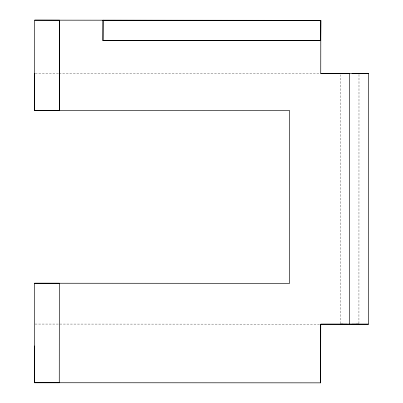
<?xml version="1.0" encoding="UTF-8"?>
<svg xmlns="http://www.w3.org/2000/svg" width="403" height="403" viewBox="0 0 403 403"><rect width="100%" height="100%" fill="white"/><g stroke="black" fill="none" stroke-linecap="round" stroke-linejoin="round"><path stroke-width="0.3" stroke-dasharray="2.02 1.51" d="M340.258 323.569L340.318 74.827M358.927 323.574L358.992 73.578M35.101 324.062L320.093 324.178M35.242 73.371L58.516 73.386M59.145 73.386L320.158 73.553"/><path stroke-width="0.6" d="M59.301 382.739L34.391 382.744L34.431 283.238L289.656 283.329L289.686 110.608L34.527 110.457L34.658 20.15L320.828 20.331L320.743 73.553L349.663 73.578L349.572 324.193L320.723 324.178L320.672 382.85L320.723 324.178L368.523 324.183L368.609 73.563L320.788 73.553M34.391 382.744L34.457 345.905M34.608 110.437L34.613 73.371M59.266 382.759L59.337 283.233L34.431 283.238M59.377 110.487L59.478 20.165L59.453 110.457L34.527 110.457M102.967 40.607L103.052 20.195L102.967 40.607L320.753 40.678L103.037 40.542M320.682 40.743L320.828 20.331M34.658 20.15L59.437 20.2M368.609 73.563L352.071 73.583M344.988 73.568L340.323 73.573L343.054 73.578M356.257 73.583L358.992 73.578L352.071 73.568M349.572 324.193L368.523 324.183M342.988 324.193L340.258 324.198L347.174 324.208M356.192 324.208L358.927 324.203L352.005 324.193M34.426 382.734L320.672 382.85M102.987 20.261L320.687 20.397"/></g></svg>
